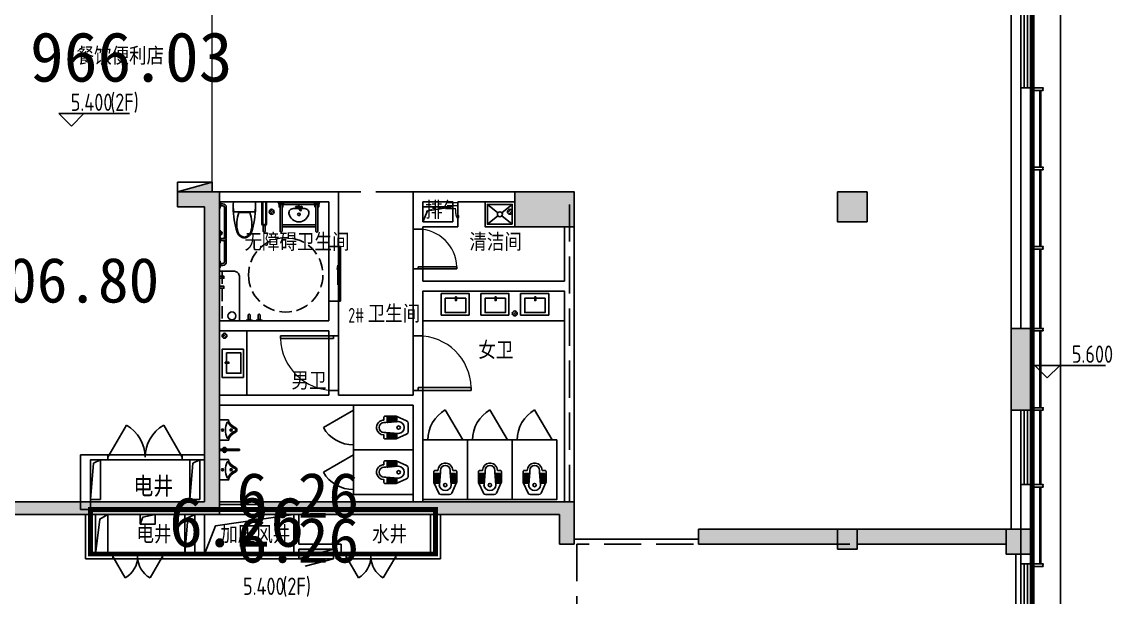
# Model space of a CAD drawing. Extents: x 512858 to 514372, y -232486 to -231710.
# Drawn here: x 513802.54 to 513824.51, y -232332.62 to -232321.02 of the extents above; entities that cross this region are included whole.
import ezdxf

# ---------------------------------------------------------------- set-up
doc = ezdxf.new("R2010")
doc.units = 0
doc.header["$LTSCALE"] = 1000
doc.linetypes.add('DASH', pattern=[0.35, 0.25, -0.1])
doc.layers.get('0').update_dxf_attribs({"color": 252})
for name, color, linetype in [('$0$A-HOLE-E', 252, 'Continuous'), ('$面积结果', 7, 'Continuous'), ('0-灰色石材', 253, 'Continuous'), ('2#HXT-2F$0$A-ANNO-100-SYMB', 252, 'Continuous'), ('2#HXT-2F$0$A-FIRE-DOOR', 252, 'Continuous'), ('2#HXT-2F$0$A-HOLE-E', 253, 'Continuous'), ('2#HXT-2F$0$A-PATT-COLU', 253, 'Continuous'), ('2#HXT-2F$0$A-STAIR', 253, 'Continuous'), ('2#HXT-2F$0$A-STR-CONC-B', 253, 'Continuous'), ('2#HXT-2F$0$A-STR-CONC-C', 253, 'Continuous'), ('2#HXT-2F$0$A-WALL-S', 253, 'Continuous'), ('2#HXT-2F$0$AA-DOOR_FIRE_TEXT', 253, 'Continuous'), ('6#-造型-1F（实施版）金属型材-METAL-S', 253, 'Continuous'), ('6#-造型-银白色铝板', 252, 'Continuous'), ('A-ANNO-100-DIM-E', 253, 'Continuous'), ('A-ANNO-100-TXT', 252, 'Continuous'), ('A-ANNO-20-TXT', 252, 'Continuous'), ('A-DOOR', 252, 'Continuous'), ('A-FIRE-DOOR', 252, 'Continuous'), ('A-HOLE-E', 253, 'Continuous'), ('A-METAL-E', 253, 'Continuous'), ('A-PATT-COLU', 253, 'Continuous'), ('A-STR-CONC-B', 252, 'Continuous'), ('A-STR-CONC-C', 253, 'Continuous'), ('A-STR-CONC-E', 253, 'Continuous'), ('A-STR-CONC-H', 253, 'Continuous'), ('A-TECH-SANT', 253, 'Continuous'), ('A-WALL-S', 252, 'Continuous'), ('A-WINDOW', 253, 'Continuous'), ('HOLE-FLOOR', 252, 'Continuous'), ('LVTRY', 253, 'Continuous'), ('PUB_HATCH', 252, 'Continuous'), ('PUB_TEXT', 252, 'Continuous'), ('Y-阳台地漏(不提资)', 253, 'Continuous'), ('洁具', 253, 'Continuous'), ('面积', 6, 'Continuous'), ('面积-计容-商业-1', 3, 'Continuous')]:
    doc.layers.add(name, color=color, linetype=linetype)
for name, color, linetype, lineweight in [('P-FIRE-FH', 252, 'Continuous', 25), ('面积-计容-住宅-1', 1, 'Continuous', 0), ('面积-计容-餐饮便利店--1', 3, 'Continuous', 0), ('面积-计容-餐饮便利店-1', 3, 'Continuous', 0)]:
    doc.layers.add(name, color=color, linetype=linetype, lineweight=lineweight)
doc.styles.add('2#HXT-2F$0$STANDARD', font='GBENOR', dxfattribs={"bigfont": 'GBCBIG'})
doc.styles.add('_TCH_SPACE', font='TSSDENG.shx', dxfattribs={"width": 0.8, "height": 5, "bigfont": 'hztxt.shx'})
doc.styles.add('dw', font='simhei.ttf')
doc.styles.add('TYDG_02', font='TSSDENG.shx', dxfattribs={"width": 0.8, "bigfont": 'hztxt.shx'})

# ---------------------------------------------------------------- blocks, each defined once
blk = doc.blocks.new('2新332#HXT-2F$0$$TWTSYS$00000508')
for p, q in [((-0.5, 0.5), (0.324, 1.224)), ((-0.5, 0.5), (-0.5, -0.5)), ((-0.5, -0.5), (0.5, 0.5)), ((0.5, 0.5), (-0.5, 0.5)), ((0.5, -0.5), (0.5, 0.5)), ((-0.5, -0.5), (0.5, -0.5))]:
    blk.add_line(p, q)
blk.add_solid([(0.5, -0.5), (0.5, 0.5), (-0.5, -0.5)])
blk = doc.blocks.new('2新154_FZH')
blk.add_lwpolyline([(-0.5, -0.5), (0.5, -0.5), (0.5, 0.5), (-0.5, 0.5)], close=True)
at = {"layer": 'PUB_HATCH'}
blk.add_solid([(-0.5, -0.5), (0.5, -0.5), (-0.5, 0.5), (0.5, 0.5)], dxfattribs=at)
blk = doc.blocks.new('2新322#HXT-2F$0$$DorLib2D$00000231')
at = {"color": 0}
for p, q in [((-0.5, 0), (-0.25, 0.433)), ((0.5, 0), (0.25, 0.433))]:
    blk.add_line(p, q, dxfattribs=at)
for centre, start, end in [((-0.5, 0), 0, 60), ((0.5, 0), 120, 180)]:
    blk.add_arc(centre, 0.5, start, end, dxfattribs=at)
blk = doc.blocks.new('2新312#HXT-2F')
at = {"layer": '2#HXT-2F$0$A-PATT-COLU'}
for points in [[(-59162, -20898), (-58262, -20898), (-58112, -20814), (-58112, -20648), (-59162, -20648)], [(-58112, -20814), (-57962, -20898), (-54612, -20898), (-54612, -20648), (-58112, -20648)], [(-54612, -20648), (-54612, -20898), (-52412, -20898), (-52412, -20648)], [(-52412, -20648), (-52412, -20898), (-52012, -20898), (-52312, -20648)], [(-52312, -20648), (-52012, -20898), (-52012, -20498), (-52312, -20498)], [(-51162, -20898), (-50412, -20898), (-50412, -20648), (-51162, -20648)], [(-50412, -20648), (-50412, -20898), (-47662, -20898), (-47662, -20648)], [(-47662, -20648), (-47662, -20898), (-45162, -20898), (-44862, -20648)], [(-44862, -21498), (-44862, -20648), (-45162, -20898), (-45162, -21498)], [(-57962, -21398), (-57962, -20898), (-58112, -20814), (-58262, -20898), (-58262, -21398)], [(-58262, -23198), (-57962, -23198), (-57962, -23098), (-58262, -23098)], [(-58262, -25498), (-57962, -25498), (-57962, -23198), (-58262, -23198)], [(-55862, -23098), (-55662, -23298), (-55562, -23298), (-55562, -23098)], [(-55795, -25598), (-55662, -25598), (-55662, -23298), (-55862, -23098), (-55862, -25498)], [(-54462, -23298), (-49562, -23298), (-49562, -23098), (-54462, -23098)], [(-48462, -23298), (-48362, -23298), (-48162, -23098), (-48462, -23098)], [(-48362, -23498), (-48162, -23498), (-48162, -23098), (-48362, -23298)], [(-45062, -23498), (-44812, -23498), (-44812, -23098), (-45062, -23098)], [(-48362, -25998), (-48162, -25798), (-48162, -23498), (-48362, -23498)], [(-45062, -25798), (-44812, -25998), (-44812, -23498), (-45062, -23498)], [(-57762, -25498), (-57762, -25698), (-55862, -25698), (-55795, -25598), (-55862, -25498)], [(-55862, -25898), (-55662, -25898), (-55662, -25598), (-55795, -25598), (-55862, -25698)], [(-55662, -25998), (-55662, -25898), (-55862, -25898), (-55862, -25998)], [(-54462, -25998), (-49562, -25998), (-49562, -25798), (-54462, -25798)], [(-48162, -25798), (-48362, -25998), (-47362, -25998), (-47362, -25798)], [(-47362, -25798), (-47362, -25998), (-44812, -25998), (-45062, -25798)]]:
    blk.add_hatch(color=256, dxfattribs=at).paths.add_polyline_path(points)
at = {"layer": '2#HXT-2F$0$A-ANNO-100-SYMB'}
for points in [[(-54262, -23898, 0, 0, 0), (-52052, -23898, 0, 80, 0), (-52352, -23898, 0, 0, 0)], [(-49906, -23898, 0, 0, 0), (-51792, -23898, 0, 80, 0), (-51492, -23898, 0, 0, 0)], [(-54262, -25198, 0, 0, 0), (-52052, -25198, 0, 80, 0), (-52352, -25198, 0, 0, 0)], [(-49582, -25198, 0, 0, 0), (-51792, -25198, 0, 80, 0), (-51492, -25198, 0, 0, 0)]]:
    blk.add_lwpolyline(points, format="xyseb", dxfattribs=at)
at = {"layer": '2#HXT-2F$0$A-FIRE-DOOR'}
for p, q in [((-54162, -21698), (-53162, -21698)), ((-49462, -21698), (-48462, -21698)), ((-54162, -21798), (-53162, -21798)), ((-49462, -21798), (-48462, -21798))]:
    blk.add_line(p, q, dxfattribs=at)
at = {"layer": '2#HXT-2F$0$A-HOLE-E'}
for points in [[(-54512, -21698), (-54262, -21698), (-54262, -20898), (-54512, -20898)], [(-53612, -21098), (-53312, -21098), (-53312, -20898), (-53612, -20898)], [(-52712, -21698), (-52512, -21698), (-52512, -20898), (-52712, -20898)], [(-50512, -20898), (-52312, -20898), (-52312, -21698), (-50512, -21698)], [(-47462, -23598), (-48162, -23598), (-48162, -24598), (-47462, -24598)], [(-47462, -24798), (-48162, -24798), (-48162, -25798), (-47462, -25798)]]:
    blk.add_lwpolyline(points, close=True, dxfattribs=at)
for points in [[(-54262, -20898), (-54427, -20995), (-54512, -21698)], [(-53312, -20898), (-53556, -20953), (-53612, -21098)], [(-52512, -20898), (-52651, -20968), (-52712, -21698)], [(-50512, -20898), (-52092, -21127), (-52312, -21698)], [(-47462, -23598), (-47984, -23789), (-48162, -24598)], [(-47462, -24798), (-47984, -24989), (-48162, -25798)]]:
    blk.add_lwpolyline(points, dxfattribs=at)
at = {"layer": '2#HXT-2F$0$A-STAIR'}
for p, q in [((-57712, -24973), (-57712, -23473)), ((-57712, -23473), (-56112, -23473)), ((-57712, -24973), (-56112, -23473)), ((-57712, -23473), (-56112, -24973)), ((-56112, -23473), (-56112, -24973)), ((-54132, -23298), (-52326, -23298)), ((-54132, -23298), (-54132, -24438)), ((-53872, -23298), (-53872, -24438)), ((-53612, -23298), (-53612, -24438)), ((-53352, -23298), (-53352, -24438)), ((-53092, -23298), (-53092, -24438)), ((-52832, -23298), (-52832, -24438)), ((-52572, -23298), (-52572, -24438)), ((-52326, -23298), (-52017, -23833)), ((-52312, -23322), (-52312, -24438)), ((-52211, -23298), (-49712, -23298)), ((-52211, -23298), (-51917, -23807)), ((-52142, -23298), (-52142, -23417)), ((-51882, -23298), (-51882, -23797)), ((-51622, -23298), (-51622, -24317)), ((-51362, -23298), (-51362, -24438)), ((-51102, -23298), (-51102, -24438)), ((-50842, -23298), (-50842, -24438)), ((-50582, -23298), (-50582, -24438)), ((-50322, -23298), (-50322, -24438)), ((-50062, -23298), (-50062, -24438)), ((-52052, -23773), (-52052, -24438)), ((-52017, -23833), (-51845, -23787)), ((-51845, -23787), (-52017, -23993)), ((-52017, -23993), (-51837, -23945)), ((-51837, -23945), (-51518, -24498)), ((-46962, -25273), (-46962, -23773)), ((-46962, -23773), (-45362, -23773)), ((-46962, -25273), (-45362, -23773)), ((-46962, -23773), (-45362, -25273)), ((-45362, -23773), (-45362, -25273)), ((-51937, -23972), (-51633, -24498)), ((-51792, -24223), (-51792, -24438)), ((-54132, -24438), (-54132, -24498)), ((-54132, -24438), (-49972, -24438)), ((-54132, -24438), (-54132, -24498)), ((-54132, -24498), (-51633, -24498)), ((-54132, -24498), (-49972, -24498)), ((-49712, -24598), (-54132, -24598)), ((-54132, -24658), (-54132, -24598)), ((-52156, -24598), (-53962, -24598)), ((-53962, -24658), (-53962, -24598)), ((-52007, -25151), (-52326, -24598)), ((-49712, -24598), (-52211, -24598)), ((-51907, -25124), (-52211, -24598)), ((-51608, -24498), (-49802, -24498)), ((-49972, -24438), (-49972, -24498)), ((-49712, -24658), (-49712, -24598)), ((-49712, -24658), (-49712, -24598)), ((-49712, -24658), (-54132, -24658)), ((-53962, -25798), (-53962, -24658)), ((-53702, -25798), (-53702, -24658)), ((-53442, -25798), (-53442, -24658)), ((-53182, -25798), (-53182, -24658)), ((-52922, -25798), (-52922, -24658)), ((-52662, -25798), (-52662, -24658)), ((-52402, -25798), (-52402, -24658)), ((-52052, -24873), (-52052, -24658)), ((-51792, -25323), (-51792, -24658)), ((-51532, -25773), (-51532, -24658)), ((-51272, -25798), (-51272, -24658)), ((-51012, -25798), (-51012, -24658)), ((-50752, -25798), (-50752, -24658)), ((-50492, -25798), (-50492, -24658)), ((-50232, -25798), (-50232, -24658)), ((-49972, -25798), (-49972, -24658)), ((-49712, -25798), (-49712, -24658)), ((-56112, -24973), (-57712, -24973)), ((-52142, -25798), (-52142, -24917)), ((-57437, -25323), (-57437, -25148)), ((-57437, -25148), (-56387, -25148)), ((-56387, -25148), (-56387, -25323)), ((-52052, -25798), (-52052, -25073)), ((-51827, -25102), (-52007, -25151)), ((-51999, -25308), (-51827, -25102)), ((-51827, -25262), (-51999, -25308)), ((-51518, -25798), (-51827, -25262)), ((-56387, -25323), (-57437, -25323)), ((-51633, -25798), (-51927, -25289)), ((-45362, -25273), (-46962, -25273)), ((-46712, -25623), (-46712, -25448)), ((-46712, -25448), (-45612, -25448)), ((-45612, -25448), (-45612, -25623)), ((-51792, -25798), (-51792, -25523)), ((-45612, -25623), (-46712, -25623)), ((-51633, -25798), (-54132, -25798)), ((-49712, -25798), (-51518, -25798))]:
    blk.add_line(p, q, dxfattribs=at)
at = {"layer": '2#HXT-2F$0$A-STR-CONC-B'}
for p, q in [((-59162, -20648), (-58112, -20648)), ((-59162, -20648), (-59162, -20898)), ((-58112, -20648), (-54612, -20648)), ((-54612, -20648), (-52412, -20648)), ((-52412, -20648), (-52312, -20648)), ((-52312, -20648), (-52312, -20498)), ((-52012, -20898), (-52012, -20498)), ((-51162, -20648), (-50412, -20648)), ((-51162, -20648), (-51162, -20898)), ((-50412, -20648), (-47662, -20648)), ((-47662, -20648), (-44862, -20648)), ((-44862, -21498), (-44862, -20648)), ((-59162, -20898), (-58262, -20898)), ((-58262, -21398), (-58262, -20898)), ((-57962, -21398), (-57962, -20898)), ((-57962, -20898), (-54612, -20898)), ((-54612, -20898), (-52412, -20898)), ((-52412, -20898), (-52012, -20898)), ((-51162, -20898), (-50412, -20898)), ((-50412, -20898), (-47662, -20898)), ((-47662, -20898), (-45162, -20898)), ((-45162, -21498), (-45162, -20898)), ((-58262, -21398), (-57962, -21398)), ((-45162, -21498), (-44862, -21498)), ((-58262, -23198), (-58262, -23098)), ((-58262, -23098), (-57962, -23098)), ((-58262, -25498), (-58262, -23198)), ((-57962, -23198), (-57962, -23098)), ((-57962, -25498), (-57962, -23198)), ((-55862, -23098), (-55562, -23098)), ((-55862, -25498), (-55862, -23098)), ((-55562, -23098), (-55562, -23298)), ((-54462, -23098), (-49562, -23098)), ((-54462, -23098), (-54462, -23298)), ((-49562, -23098), (-49562, -23298)), ((-48462, -23098), (-48162, -23098)), ((-48462, -23098), (-48462, -23298)), ((-48162, -23498), (-48162, -23098)), ((-45062, -23498), (-45062, -23098)), ((-45062, -23098), (-44812, -23098)), ((-44812, -23498), (-44812, -23098)), ((-55662, -23298), (-55562, -23298)), ((-55662, -25598), (-55662, -23298)), ((-54462, -23298), (-49562, -23298)), ((-48462, -23298), (-48362, -23298)), ((-48362, -23498), (-48362, -23298)), ((-48362, -25998), (-48362, -23498)), ((-48162, -25798), (-48162, -23498)), ((-45062, -25798), (-45062, -23498)), ((-44812, -25998), (-44812, -23498)), ((-57762, -25498), (-55862, -25498)), ((-57762, -25698), (-55862, -25698)), ((-55862, -25898), (-55862, -25698)), ((-55662, -25898), (-55662, -25598)), ((-55862, -25998), (-55862, -25898)), ((-55662, -25998), (-55662, -25898)), ((-54462, -25798), (-49562, -25798)), ((-54462, -25798), (-54462, -25998)), ((-49562, -25798), (-49562, -25998)), ((-48162, -25798), (-47362, -25798)), ((-47362, -25798), (-45062, -25798)), ((-55862, -25998), (-55662, -25998)), ((-54462, -25998), (-49562, -25998)), ((-48362, -25998), (-47362, -25998)), ((-47362, -25998), (-44812, -25998))]:
    blk.add_line(p, q, dxfattribs=at)
at = {"layer": '2#HXT-2F$0$A-WALL-S'}
for p, q in [((-52012, -20698), (-51162, -20698)), ((-54712, -21798), (-54712, -20898)), ((-54512, -21698), (-54512, -20898)), ((-52512, -21698), (-52512, -20898)), ((-52312, -21698), (-52312, -20898)), ((-52012, -20898), (-51162, -20898)), ((-50512, -21498), (-50512, -20898)), ((-50412, -21498), (-50412, -20898)), ((-47762, -21698), (-47762, -20898)), ((-47562, -21798), (-47562, -20898)), ((-50512, -21698), (-50512, -21498)), ((-50412, -21498), (-49562, -21498)), ((-49562, -21698), (-49562, -21498)), ((-54162, -21698), (-54512, -21698)), ((-54162, -21798), (-54162, -21698)), ((-52512, -21698), (-53162, -21698)), ((-53162, -21698), (-53162, -21798)), ((-52312, -21698), (-50512, -21698)), ((-50412, -21798), (-50412, -21598)), ((-50412, -21598), (-49662, -21598)), ((-49662, -21798), (-49662, -21598)), ((-49462, -21698), (-49562, -21698)), ((-49462, -21798), (-49462, -21698)), ((-47762, -21698), (-48462, -21698)), ((-48462, -21698), (-48462, -21798)), ((-54712, -21798), (-54162, -21798)), ((-53162, -21798), (-52412, -21798)), ((-52412, -21798), (-50412, -21798)), ((-49662, -21798), (-49462, -21798)), ((-48462, -21798), (-47562, -21798)), ((-55862, -23098), (-57962, -23098)), ((-55562, -23098), (-54462, -23098)), ((-49562, -23098), (-48462, -23098)), ((-55862, -23298), (-57962, -23298)), ((-55562, -23298), (-54462, -23298)), ((-49562, -23298), (-48462, -23298)), ((-48162, -23398), (-47362, -23398)), ((-47362, -23398), (-45062, -23398)), ((-48162, -23598), (-47462, -23598)), ((-47462, -25798), (-47462, -23598)), ((-47262, -25798), (-47262, -23598)), ((-47262, -23598), (-45062, -23598)), ((-54132, -24498), (-49712, -24498)), ((-54132, -24498), (-54132, -24598)), ((-54132, -24598), (-49712, -24598)), ((-49712, -24498), (-49712, -24598)), ((-57762, -25798), (-55862, -25798)), ((-54462, -25798), (-55662, -25798)), ((-49562, -25798), (-48362, -25798)), ((-48362, -25798), (-48362, -25998)), ((-57762, -25998), (-55862, -25998)), ((-54462, -25998), (-55662, -25998)), ((-49562, -25998), (-48362, -25998))]:
    blk.add_line(p, q, dxfattribs=at)
at = {"layer": '2#HXT-2F$0$AA-DOOR_FIRE_TEXT'}
for points in [[(-55462, -25398), (-55662, -25398), (-55662, -25598), (-55462, -25598)], [(-55462, -25598), (-55662, -25598), (-55662, -25798), (-55462, -25798)]]:
    blk.add_lwpolyline(points, close=True, dxfattribs=at)
for centre in [(-55562, -25498), (-55562, -25698)]:
    blk.add_circle(centre, 50, dxfattribs=at)
at = {"layer": '2#HXT-2F$0$A-FIRE-DOOR', "xscale": 1000, "yscale": -1000, "zscale": 100}
for p in [(-53662, -21748), (-48962, -21748)]:
    blk.add_blockref('2新322#HXT-2F$0$$DorLib2D$00000231', p, dxfattribs=at)
at = {"layer": '2#HXT-2F$0$A-STR-CONC-C', "xscale": 499.9999999996726, "yscale": 499.9999999996726, "zscale": 499.9999999996726, "rotation": 1.66753e-11}
blk.add_blockref('2新154_FZH', (-58012, -25748), dxfattribs=at)
at = {"layer": '2#HXT-2F$0$AA-DOOR_FIRE_TEXT', "xscale": 700.0000000000001, "yscale": 200.0000000000001, "zscale": 700.0000000000001}
for p, rotation in [((-50062, -21698), 180), ((-55562, -25048), 270)]:
    blk.add_blockref('2新332#HXT-2F$0$$TWTSYS$00000508', p, dxfattribs=dict(at, rotation=rotation))
at = {"layer": 'PUB_TEXT', "color": 7, "style": '2#HXT-2F$0$STANDARD'}
for s, p in [('上', (-54541, -24073)), ('下', (-49836, -24073)), ('下', (-54522, -25373)), ('上', (-49512, -25373))]:
    blk.add_text(s, height=338, dxfattribs=at).set_placement(p)
blk = doc.blocks.new('2新12$TwtSys$00000434')
for p, q in [((-0.5, 0.5), (-0.5, -0.5)), ((-0.5, -0.5), (0.5, 0.5)), ((0.5, 0.5), (-0.5, 0.5)), ((0.5, -0.5), (0.5, 0.5)), ((-0.5, -0.5), (0.5, -0.5))]:
    blk.add_line(p, q)
blk.add_solid([(0.5, -0.5), (0.5, 0.5), (-0.5, -0.5)])
blk = doc.blocks.new('2新73A$C24E84E36')
at = {"layer": 'P-FIRE-FH', "xscale": 700, "yscale": 200, "zscale": 700}
blk.add_blockref('2新12$TwtSys$00000434', (16750, 17600), dxfattribs=at)
blk = doc.blocks.new('2新15$lvtry$00000224')
at = {"color": 0}
blk.add_lwpolyline([(-205, -181), (-205, 0), (205, 0), (205, -181, 0.268068), (51, -313, -0.317765), (0, -350, -0.317765), (-51, -313, 0.268068)], format="xyb", close=True, dxfattribs=at)
for centre in [(0, -60), (0, -232)]:
    blk.add_circle(centre, 20, dxfattribs=at)
for centre, radius, start, end in [((-152, -165), 10, 114.1084, 248.1394), ((5, -516), 395, 66.6675, 114.1084), ((-243, -391), 233, 19.2639, 68.1394), ((243, -391), 233, 110.4941, 160.7361), ((158, -163), 10, 290.4941, 66.6675), ((0, -306), 24, 199.2639, 269.4998), ((0, -306), 24, 270.5002, 340.7361)]:
    blk.add_arc(centre, radius, start, end, dxfattribs=at)
for p in [(0, -60), (0, -232)]:
    blk.add_point(p, dxfattribs=at)
blk = doc.blocks.new('2新19001$plan$00000404')
for p, q in [((-28, 17), (-13, 32)), ((-13, -38), (-28, -23))]:
    blk.add_line(p, q)
blk.add_lwpolyline([(-137, -3), (-137, -3, 0.414214), (-117, -23), (-28, -23), (-28, 17), (-117, 17, 0.414214)], format="xyb", close=True)
blk.add_lwpolyline([(0, 60), (-13, 60), (-13, -60), (0, -60)], close=True)
blk = doc.blocks.new('2新20001A$C6B277EC2')
at = {"layer": 'LVTRY', "extrusion": (0, 0, -1), "zscale": -1, "rotation": 270}
for p in [(0, 0), (-200, 0)]:
    blk.add_blockref('2新19001$plan$00000404', p, dxfattribs=at)
blk = doc.blocks.new('2新16$plan$00000388')
for p, q in [((0, -221), (0, 221)), ((-212, 108), (-212, -108)), ((-202, -210), (-202, 210))]:
    blk.add_line(p, q)
blk.add_lwpolyline([(-202, -210), (-152, -221), (-102, -226), (-50, -226), (0, -221)])
for centre, radius, start, end in [((-71, -1597), 1823, 91.2224, 107.2477), ((-76, -236), 463, 97.7399, 105.822), ((-76, -236), 463, 80.5377, 97.7399), ((-595, 0), 129, 159.5476, 200.4524), ((-562, -12), 164, 107.2477, 159.5476), ((-580, 0), 129, 136.8543, 223.1457), ((-556, -23), 163, 104.7786, 136.8543), ((-443, -448), 602, 67.3737, 104.7786), ((-562, 12), 164, 200.4524, 252.7523), ((-556, 23), 163, 223.1457, 255.2214), ((-71, 1597), 1823, 252.7523, 268.7776), ((-443, 448), 602, 255.2214, 292.6263)]:
    blk.add_arc(centre, radius, start, end)
blk = doc.blocks.new('2新173无障碍卫生间')
at = {"layer": 'LVTRY'}
h = blk.add_hatch(color=256, dxfattribs=at)
h.dxf.hatch_style = 1
edge = h.paths.add_edge_path()
edge.add_line((1720, 0), (1820, 0))
edge.add_arc((1770, 0), 50, 0, 180)
for p, q in [((2381, 1980), (1810, 1980)), ((2381, 1940), (2381, 1980)), ((2381, 1940), (2381, 1980)), ((1810, 1940), (2381, 1940)), ((1900, 1260), (1900, 1940)), ((1940, 1260), (1940, 1940)), ((2381, 1260), (1810, 1260)), ((1810, 1220), (2381, 1220)), ((2381, 1220), (2381, 1260)), ((1924, 920), (1810, 920)), ((1810, 880), (1924, 880)), ((1623, 28), (1607, 13)), ((1678, 13), (1663, 28))]:
    blk.add_line(p, q, dxfattribs=at)
at = {"layer": 'LVTRY', "linetype": 'DASH'}
blk.add_line((1000, 50), (0, 50), dxfattribs=at)
at = {"layer": 'LVTRY'}
for points in [[(2297, 1985), (2387, 1985), (2387, 1999), (2297, 1999)], [(2387, 1215), (2387, 1985), (2347, 1985), (2347, 1215)], [(2357, 1999), (2370, 1999), (2370, 2006), (2357, 2006)], [(2400, 2020), (2387, 2020), (2387, 1900), (2400, 1900)], [(2297, 1936), (2387, 1936), (2387, 1922), (2297, 1922)], [(2357, 1922), (2370, 1922), (2370, 1914), (2357, 1914)], [(2297, 1264), (2387, 1264), (2387, 1278), (2297, 1278)], [(2297, 1215), (2387, 1215), (2387, 1201), (2297, 1201)], [(2357, 1278), (2370, 1278), (2370, 1286), (2357, 1286)], [(2357, 1201), (2370, 1201), (2370, 1194), (2357, 1194)], [(2400, 1300), (2387, 1300), (2387, 1180), (2400, 1180)], [(1200, 0), (1200, 13), (1080, 13), (1080, 0)], [(1580, 0), (1580, 13), (1700, 13), (1700, 0)], [(2280, 0), (2280, 13), (2400, 13), (2400, 0)]]:
    blk.add_lwpolyline(points, close=True, dxfattribs=at)
for points in [[(2264, 1632), (2264, 1718, 0.469287), (2164, 1801, 0.830802), (2164, 1399, 0.469287), (2264, 1482), (2264, 1594)], [(1117, 28), (1117, 66, -0.414213), (1189, 137), (1594, 137, -0.119966), (1627, 129)], [(1157, 28), (1157, 66, -0.414211), (1189, 97), (1594, 97, -0.298815), (1623, 78)], [(2363, 28), (2363, 66, 0.414213), (2291, 137), (1691, 137, 0.119966), (1659, 129)], [(2323, 28), (2323, 66, 0.414211), (2291, 97), (1691, 97, 0.298815), (1663, 78)]]:
    blk.add_lwpolyline(points, format="xyb", dxfattribs=at)
for points in [[(2308, 1615), (2225, 1646), (2217, 1632), (2285, 1576)], [(2316, 1592), (2310, 1580)], [(800, 0), (700, 0), (700, 90), (660, 90), (660, 0)], [(800, 0), (900, 0), (900, 90), (860, 90), (860, 0)], [(1102, 13), (1117, 28), (1157, 28), (1172, 13)], [(2378, 13), (2363, 28), (2323, 28), (2307, 13)]]:
    blk.add_lwpolyline(points, dxfattribs=at)
for points in [[(1969, 950), (2400, 950), (2400, 850), (1969, 850, -0.414214), (1919, 900), (1919, 900, -0.414214)], [(1969, 930), (2400, 930), (2400, 870), (1969, 870, -0.414214), (1939, 900, -0.414214)], [(0, 0), (1000, 0), (1000, 0), (1000, 300, 0.414214), (900, 400), (0, 400), (0, 0)], [(1643, 137), (1643, 137, -0.414214), (1663, 117), (1663, 28), (1623, 28), (1623, 117, -0.414214)], [(1720, 0), (1820, 0, 1)]]:
    blk.add_lwpolyline(points, format="xyb", close=True, dxfattribs=at)
at = {"layer": 'LVTRY', "linetype": 'DASH'}
blk.add_circle((928, 1334), 750, dxfattribs=at)
at = {"layer": 'LVTRY'}
for centre, radius in [((2148, 1600), 26), ((2292, 1648), 18), ((2292, 1552), 18)]:
    blk.add_circle(centre, radius, dxfattribs=at)
at = {"layer": 'LVTRY', "linetype": 'Continuous'}
blk.add_circle((100, 250), 80, dxfattribs=at)
at = {"layer": 'LVTRY'}
for centre, radius, start, end in [((1810, 1960), 20, 90.0005, 180.0006), ((1810, 1960), 20, 179.9999, 270), ((2296, 1589), 16.4, 230.5377, 330), ((2302, 1600), 16.4, 330, 69.4623), ((1810, 1240), 20, 90.0005, 180.0006), ((1810, 1240), 20, 179.9999, 270), ((1810, 900), 20, 90.0005, 180.0006), ((1810, 900), 20, 179.9999, 270)]:
    blk.add_arc(centre, radius, start, end, dxfattribs=at)
at = {"layer": 'LVTRY', "extrusion": (0, 0, -1), "xscale": -1, "zscale": -1, "rotation": 90.0000414692384}
blk.add_blockref('2新20001A$C6B277EC2', (0, 800), dxfattribs=at)
at = {"layer": 'LVTRY'}
blk.add_blockref('2新16$plan$00000388', (2400, 500), dxfattribs=at)
blk = doc.blocks.new('2新76A$C45EE6AFE')
at = {"layer": 'HOLE-FLOOR'}
blk.add_blockref('2新173无障碍卫生间', (-2400, -2200), dxfattribs=at)
blk = doc.blocks.new('2新77A$C4A0C0E4D')
h = blk.add_hatch()
h.set_pattern_fill('ANSI31', color=13, scale=20, style=0)
h.set_pattern_definition([(45, (0, 0), (-22.45, 22.45), [])])
edge = h.paths.add_edge_path()
edge.add_arc((0, 0), 50, 180, 0)
edge.add_arc((0, 0), 50, 0, 180)
blk.add_circle((0, 0), 50)
blk = doc.blocks.new('2新18$plan$00003701')
for points in [[(-283, -433), (-283, 0), (283, 0), (283, -433), (-283, -433)], [(-212, -93), (-212, -382), (200, -382), (200, -93), (-4, -93)], [(-23, -93), (-212, -93)], [(-23, -66), (-23, -139), (-4, -139), (-4, -66), (-23, -66)]]:
    blk.add_lwpolyline(points)
blk = doc.blocks.new('2新17$plan$00002878')
at = {"layer": '洁具', "color": 0}
for p, q in [((-120, -192), (-100, -450)), ((120, -192), (100, -450)), ((-198, -230), (-127, -230)), ((-198, -250), (-127, -250)), ((-198, -255), (-125, -255)), ((-198, -275), (-125, -275)), ((-198, -280), (-123, -280)), ((-198, -300), (-123, -300)), ((-198, -305), (-121, -305)), ((-198, -325), (-121, -325)), ((-198, -330), (-119, -330)), ((-198, -350), (-119, -350)), ((-198, -355), (-117, -355)), ((-198, -375), (-117, -375)), ((-198, -380), (-115, -380)), ((-198, -400), (-115, -400)), ((-198, -405), (-113, -405)), ((-198, -425), (-113, -425)), ((198, -405), (113, -405)), ((198, -425), (113, -425)), ((198, -380), (115, -380)), ((198, -400), (115, -400)), ((198, -355), (117, -355)), ((198, -375), (117, -375)), ((198, -330), (119, -330)), ((198, -350), (119, -350)), ((198, -305), (121, -305)), ((198, -325), (121, -325)), ((198, -280), (123, -280)), ((198, -300), (123, -300)), ((198, -255), (125, -255)), ((198, -275), (125, -275)), ((198, -230), (127, -230)), ((198, -250), (127, -250)), ((-100, -450), (-100, -486)), ((100, -450), (100, -486))]:
    blk.add_line(p, q, dxfattribs=at)
at = {"layer": '洁具'}
blk.add_lwpolyline([(-150, -486), (-210, -486, -0.414214), (-230, -466), (-230, -247, -0.108031), (-228, -239), (-132, -29, -0.293069), (-87, 0), (87, 0, -0.293069), (132, -29), (228, -239, -0.108031), (230, -247), (230, -466, -0.414214), (210, -486), (150, -486, -0.370477), (18, -634, -0.440428)], format="xyb", close=True, dxfattribs=at)
at = {"layer": '洁具', "color": 0}
blk.add_circle((1, -190), 33.9, dxfattribs=at)
for centre, radius, start, end in [((-1, -198), 120, 89.7121, 177.2241), ((1, -198), 120, 2.7759, 90.2879), ((-198, -240), 10, 90, 270), ((-198, -265), 10, 90, 270), ((-198, -290), 10, 90, 270), ((-198, -315), 10, 90, 270), ((-198, -340), 10, 90, 270), ((-198, -365), 10, 90, 270), ((-198, -390), 10, 90, 270), ((-198, -415), 10, 90, 270), ((-127, -240), 10, 270, 90), ((-125, -265), 10, 270, 90), ((-123, -290), 10, 270, 90), ((-121, -315), 10, 270, 90), ((-119, -340), 10, 270, 90), ((-117, -365), 10, 270, 90), ((-115, -390), 10, 270, 90), ((-113, -415), 10, 270, 90), ((113, -415), 10, 90, 270), ((115, -390), 10, 90, 270), ((117, -365), 10, 90, 270), ((119, -340), 10, 90, 270), ((121, -315), 10, 90, 270), ((123, -290), 10, 90, 270), ((125, -265), 10, 90, 270), ((127, -240), 10, 90, 270), ((198, -240), 10, 270, 90), ((198, -265), 10, 270, 90), ((198, -290), 10, 270, 90), ((198, -315), 10, 270, 90), ((198, -340), 10, 270, 90), ((198, -365), 10, 270, 90), ((198, -390), 10, 270, 90), ((198, -415), 10, 270, 90), ((0, -485), 100, 180.775, 359.225)]:
    blk.add_arc(centre, radius, start, end, dxfattribs=at)
blk = doc.blocks.new('2新08$DorLib2D$00000228')
at = {"color": 0}
blk.add_line((0.5, 0), (0, 0.866), dxfattribs=at)
blk.add_arc((0.5, 0), 1, 120, 180, dxfattribs=at)
blk = doc.blocks.new('2新82A$C61515887')
at = {"layer": 'A-TECH-SANT'}
blk.add_lwpolyline([(-1200, 450), (-1200, -450), (0, -450), (0, 450)], close=True, dxfattribs=at)
at = {"layer": 'A-TECH-SANT', "xscale": -700, "yscale": -700, "zscale": 100, "rotation": 270}
blk.add_blockref('2新08$DorLib2D$00000228', (-1200, 0), dxfattribs=at)
at = {"layer": 'A-TECH-SANT', "rotation": 270}
blk.add_blockref('2新17$plan$00002878', (-100, 0), dxfattribs=at)
blk = doc.blocks.new('2新174酒店一层$0$$lvtry$00000012')
for p, q in [((-250, -50), (-39, -219)), ((39, -219), (250, -50)), ((-250, -450), (-39, -281)), ((39, -281), (250, -450))]:
    blk.add_line(p, q)
for points in [[(300, -500), (300, 0), (-300, 0), (-300, -500)], [(250, -450), (250, -50), (-250, -50), (-250, -450)]]:
    blk.add_lwpolyline(points, close=True)
blk.add_circle((0, -250), 50)
blk = doc.blocks.new('2新692F柱')
at = {"layer": 'A-PATT-COLU'}
for points in [[(-52862, -14698), (-52312, -14698), (-52012, -14398), (-52862, -14398)], [(-52312, -20648), (-52012, -20898), (-52012, -14398), (-52312, -14698)], [(-58112, -20814), (-57962, -20898), (-52012, -20898), (-52312, -20648), (-58112, -20648)], [(-51162, -20898), (-45162, -20898), (-44862, -20648), (-51162, -20648)], [(-44862, -21498), (-44862, -20648), (-45162, -20898), (-45162, -21498)], [(-39562, -21498), (-39562, -21198), (-42362, -21198), (-42362, -21498)], [(-39162, -21198), (-39162, -21498), (-36162, -21498), (-36162, -21198)]]:
    blk.add_hatch(color=256, dxfattribs=at).paths.add_polyline_path(points)
at = {"layer": 'A-STR-CONC-B'}
for p, q in [((-52862, -14398), (-52012, -14398)), ((-52862, -14398), (-52862, -14698)), ((-52012, -20898), (-52012, -14398)), ((-52862, -14698), (-52312, -14698)), ((-52312, -20648), (-52312, -14698)), ((-58112, -20648), (-52312, -20648)), ((-51162, -20648), (-44862, -20648)), ((-51162, -20648), (-51162, -20898)), ((-44862, -21498), (-44862, -20648)), ((-57962, -20898), (-52012, -20898)), ((-51162, -20898), (-45162, -20898)), ((-45162, -21498), (-45162, -20898)), ((-42362, -21198), (-39562, -21198)), ((-42362, -21198), (-42362, -21498)), ((-39162, -21198), (-36162, -21198)), ((-45162, -21498), (-44862, -21498)), ((-42362, -21498), (-39562, -21498)), ((-39162, -21498), (-36162, -21498))]:
    blk.add_line(p, q, dxfattribs=at)
at = {"layer": 'A-STR-CONC-C'}
for p, xscale, yscale, zscale, rotation in [((-45462, -14748), 700.0000000001164, 1199.999999999942, 1199.999999999942, 269.9999999999875), ((-39262, -14698), 600.00000000008, 600.00000000008, 600.00000000008, 270), ((-35862, -17973), 1649.999999999302, 400.0011444842821, 400.0011444842821, 270.000000000004), ((-39362, -21398), 399.9999999994179, 399.9999999994179, 399.9999999994179, 4.5857e-11), ((-35912, -21448), 500.0000000000582, 500.0000000000582, 500.0000000000582, 269.9999999999966)]:
    blk.add_blockref('2新154_FZH', p, dxfattribs=dict(at, xscale=xscale, yscale=yscale, zscale=zscale, rotation=rotation))
blk = doc.blocks.new('2新164a-waraet5465478')
at = {"layer": '6#-造型-1F（实施版）金属型材-METAL-S'}
blk.add_lwpolyline([(2224547, 326871), (2224547, 327121), (2224597, 327121), (2224597, 326871), (2224587, 326871), (2224587, 326881), (2224557, 326881), (2224557, 326871)], close=True, dxfattribs=at)
blk = doc.blocks.new('2新160a-dsrtr678jfghj')
at = {"layer": '0-灰色石材'}
for p, q in [((2328556, 570828), (2328556, 572377)), ((2328576, 570828), (2328576, 572377)), ((2328556, 569227), (2328556, 570777)), ((2328576, 569227), (2328576, 570777)), ((2328556, 567577), (2328556, 569177)), ((2328576, 567577), (2328576, 569177)), ((2328556, 565978), (2328556, 567527)), ((2328576, 565978), (2328576, 567527)), ((2328556, 564427), (2328556, 565927)), ((2328576, 564427), (2328576, 565927)), ((2328556, 562828), (2328556, 564377)), ((2328576, 562828), (2328576, 564377))]:
    blk.add_line(p, q, dxfattribs=at)
at = {"layer": '6#-造型-1F（实施版）金属型材-METAL-S'}
for p, q in [((2328376, 570828), (2328576, 570828)), ((2328626, 570827), (2328376, 570828)), ((2328376, 570777), (2328626, 570777)), ((2328376, 562828), (2328576, 562828)), ((2328626, 562827), (2328376, 562828)), ((2328376, 562777), (2328626, 562777)), ((2328616, 562787), (2328616, 562817)), ((2328616, 562817), (2328626, 562817)), ((2328626, 562787), (2328616, 562787)), ((2328626, 562817), (2328626, 562827)), ((2328626, 562777), (2328626, 562787))]:
    blk.add_line(p, q, dxfattribs=at)
at = {"layer": '6#-造型-银白色铝板', "rotation": 90}
for p in [(2655497, -1652170), (2655497, -1653770), (2655497, -1655370), (2655497, -1655370), (2655497, -1657020), (2655497, -1658620), (2655497, -1660170), (2655497, -1661770)]:
    blk.add_blockref('2新164a-waraet5465478', p, dxfattribs=at)
blk = doc.blocks.new('2新09$DorLib2D$00000231')
at = {"color": 0}
for p, q in [((-0.5, 0), (-0.25, 0.433)), ((0.5, 0), (0.25, 0.433))]:
    blk.add_line(p, q, dxfattribs=at)
for centre, start, end in [((-0.5, 0), 0, 60), ((0.5, 0), 120, 180)]:
    blk.add_arc(centre, 0.5, start, end, dxfattribs=at)
blk = doc.blocks.new('2新03$DorLib2D$00000001')
for p, q in [((0.45, 0.975), (0.5, 0.975)), ((0.45, 0), (0.45, 0.975)), ((0.5, 0), (0.5, 0.975)), ((0.5, 0), (0.45, 0))]:
    blk.add_line(p, q)
at = {"lineweight": 13}
blk.add_arc((0.475, 0), 0.975, 91.4693, 180, dxfattribs=at)
blk = doc.blocks.new('2新06$DorLib2D$00000129')
at = {"color": 0, "linetype": 'Continuous'}
for p, q in [((-0.5, 0.545), (-0.5, 0.687)), ((-0.5, 0.687), (0.5, 0.687)), ((0.5, 0.687), (0.5, 0.545)), ((0.5, 0.545), (-0.5, 0.545)), ((-0.5, 0.5), (-0.5, 0.545)), ((-0.2, 0.437), (0.158, 0.437)), ((0.08, 0.341), (0.08, 0.437)), ((0.158, 0.437), (0.08, 0.341)), ((0.5, 0.5), (0.5, 0.545))]:
    blk.add_line(p, q, dxfattribs=at)

msp = doc.modelspace()

# ---------------------------------------------------------------- linework, layer by layer
at = {"layer": '$0$A-HOLE-E', "color": 252}
for points in [[(513803.92, -232330.65), (513804.12, -232330.65), (513804.12, -232329.85), (513803.92, -232329.85)], [(513805.92, -232330.65), (513806.12, -232330.65), (513806.12, -232329.85), (513805.92, -232329.85)]]:
    msp.add_lwpolyline(points, close=True, dxfattribs=at)
for points in [[(513804.12, -232329.85), (513803.981, -232329.92), (513803.92, -232330.65)], [(513806.12, -232329.85), (513805.981, -232329.92), (513805.92, -232330.65)]]:
    msp.add_lwpolyline(points, dxfattribs=at)
at = {"color": 252, "linetype": 'DASH', "ltscale": 0.003, "const_width": 0.03}
for points in [[(513806.37, -232315.55), (513806.37, -232324.45)], [(513816.17, -232331.45), (513813.67, -232331.45)]]:
    msp.add_lwpolyline(points, dxfattribs=at)
at = {"color": 252, "linetype": 'DASH', "ltscale": 0.003}
for points in [[(513806.52, -232330.7), (513813.57, -232330.7), (513813.57, -232324.45), (513806.52, -232324.45)], [(513800.27, -232334.65), (513797.72, -232334.65), (513797.72, -232337.05), (513797.82, -232337.05), (513797.82, -232340.45), (513811.47, -232340.45), (513811.47, -232341.85), (513816.47, -232341.85), (513816.47, -232338.35), (513820.87, -232338.35), (513820.87, -232334.15), (513822.57, -232334.15), (513822.57, -232331.75), (513822.37, -232331.75), (513822.37, -232331.55), (513813.72, -232331.55), (513813.72, -232336.05), (513800.27, -232336.05)]]:
    msp.add_lwpolyline(points, close=True, dxfattribs=at)
at = {"layer": 'A-ANNO-100-DIM-E', "color": 252}
for p, q in [((513803.535, -232323.121), (513803.285, -232322.871)), ((513803.285, -232322.871), (513804.708, -232322.871)), ((513803.535, -232323.121), (513803.785, -232322.871)), ((513823.201, -232328.2), (513822.951, -232327.95)), ((513822.951, -232327.95), (513824.374, -232327.95)), ((513823.201, -232328.2), (513823.451, -232327.95))]:
    msp.add_line(p, q, dxfattribs=at)
at = {"layer": 'A-DOOR', "color": 252}
for p, q in [((513810.42, -232326), (513810.42, -232325.2)), ((513810.62, -232326), (513810.62, -232325.2)), ((513808.72, -232326.65), (513808.72, -232325.55)), ((513808.92, -232326.65), (513808.92, -232325.55)), ((513808.72, -232328.45), (513808.72, -232327.35)), ((513808.92, -232328.45), (513808.92, -232327.35)), ((513810.42, -232328.45), (513810.42, -232327.35)), ((513810.62, -232328.45), (513810.62, -232327.35))]:
    msp.add_line(p, q, dxfattribs=at)
at = {"layer": 'A-FIRE-DOOR', "color": 252}
for p, q in [((513804.27, -232329.75), (513805.77, -232329.75)), ((513804.27, -232329.85), (513805.77, -232329.85))]:
    msp.add_line(p, q, dxfattribs=at)
at = {"layer": 'A-HOLE-E', "color": 252}
msp.add_lwpolyline([(513810.62, -232324.75), (513810.62, -232325.05), (513811.22, -232325.05), (513811.22, -232324.75)], close=True, dxfattribs=at)
msp.add_lwpolyline([(513811.22, -232324.75), (513810.713, -232324.833), (513810.62, -232325.05)], dxfattribs=at)
at = {"layer": 'A-METAL-E', "color": 252}
msp.add_lwpolyline([(513764.77, -232324.45), (513786.97, -232324.45), (513786.97, -232338.45), (513795.47, -232338.45), (513795.47, -232341.25), (513810.57, -232341.25), (513810.57, -232342.65), (513823.47, -232342.65), (513823.47, -232313.75), (513806.67, -232313.75)], dxfattribs=at)
at = {"layer": 'A-STR-CONC-E', "color": 252}
for points in [[(513822.47, -232315.55), (513822.47, -232331.25)], [(513822.57, -232331.75), (513822.57, -232341.55)]]:
    msp.add_lwpolyline(points, dxfattribs=at)
at = {"layer": 'A-STR-CONC-H', "color": 252}
msp.add_lwpolyline([(513805.17, -232314.95), (513805.47, -232314.95), (513805.47, -232315.25), (513806.07, -232315.25), (513806.07, -232314.95), (513806.47, -232314.95), (513806.47, -232314.35), (513822.87, -232314.35), (513822.87, -232342.05), (513811.17, -232342.05), (513811.17, -232340.65), (513796.07, -232340.65), (513796.07, -232337.85), (513789.17, -232337.85), (513789.17, -232322.25), (513765.17, -232322.25)], dxfattribs=at)
at = {"layer": 'A-TECH-SANT', "color": 252}
for points in [[(513813.47, -232327.05), (513810.62, -232327.05), (513810.62, -232326.45), (513813.47, -232326.45)], [(513807.07, -232327.25), (513807.07, -232328.55), (513806.52, -232328.55), (513806.52, -232327.25)]]:
    msp.add_lwpolyline(points, close=True, dxfattribs=at)
at = {"layer": 'A-WALL-S', "color": 252}
for p, q in [((513822.67, -232322.35), (513822.67, -232327.2)), ((513822.87, -232322.35), (513822.67, -232322.35)), ((513822.87, -232322.35), (513822.87, -232327.2)), ((513808.92, -232324.45), (513806.52, -232324.45)), ((513806.52, -232324.65), (513806.52, -232324.45)), ((513808.92, -232325.55), (513808.92, -232324.45)), ((513810.42, -232325.05), (513810.42, -232324.45)), ((513811.22, -232324.45), (513810.42, -232324.45)), ((513812.47, -232324.45), (513811.22, -232324.45)), ((513812.47, -232324.65), (513812.47, -232324.45)), ((513808.72, -232324.65), (513806.52, -232324.65)), ((513808.72, -232325.55), (513808.72, -232324.65)), ((513810.62, -232325.05), (513810.62, -232324.65)), ((513811.22, -232324.65), (513810.62, -232324.65)), ((513811.22, -232325.05), (513811.22, -232324.65)), ((513812.47, -232324.65), (513811.32, -232324.65)), ((513811.32, -232325.15), (513811.32, -232324.65)), ((513810.42, -232325.2), (513810.42, -232325.05)), ((513811.22, -232325.05), (513810.62, -232325.05)), ((513810.62, -232325.2), (513810.62, -232325.15)), ((513811.32, -232325.15), (513810.62, -232325.15)), ((513813.47, -232326.25), (513813.47, -232325.15)), ((513813.47, -232325.15), (513813.67, -232325.15)), ((513813.67, -232326.35), (513813.67, -232325.15)), ((513810.42, -232326.35), (513810.42, -232326)), ((513810.62, -232326.25), (513810.62, -232326)), ((513813.47, -232326.25), (513810.62, -232326.25)), ((513810.42, -232327.35), (513810.42, -232326.35)), ((513813.47, -232326.45), (513810.62, -232326.45)), ((513810.62, -232327.35), (513810.62, -232326.45)), ((513813.47, -232330.7), (513813.47, -232326.45)), ((513813.67, -232330.7), (513813.67, -232326.35)), ((513808.72, -232327.05), (513808.72, -232326.65)), ((513808.92, -232327.15), (513808.92, -232326.65)), ((513808.72, -232327.05), (513806.52, -232327.05)), ((513806.52, -232327.25), (513806.52, -232327.05)), ((513808.72, -232327.25), (513806.52, -232327.25)), ((513808.72, -232327.35), (513808.72, -232327.25)), ((513808.92, -232327.35), (513808.92, -232327.15)), ((513822.87, -232327.2), (513822.67, -232327.2)), ((513808.72, -232328.55), (513808.72, -232328.45)), ((513808.92, -232328.55), (513808.92, -232328.45)), ((513810.42, -232328.55), (513810.42, -232328.45)), ((513810.62, -232328.65), (513810.62, -232328.45)), ((513808.72, -232328.55), (513806.52, -232328.55)), ((513806.52, -232328.75), (513806.52, -232328.55)), ((513810.42, -232328.55), (513808.92, -232328.55)), ((513810.62, -232330.7), (513810.62, -232328.65)), ((513808.82, -232328.75), (513806.52, -232328.75)), ((513810.42, -232328.75), (513808.82, -232328.75)), ((513810.42, -232330.7), (513810.42, -232328.75)), ((513803.72, -232330.85), (513803.72, -232329.75)), ((513803.72, -232329.75), (513804.27, -232329.75)), ((513805.77, -232329.75), (513806.22, -232329.75)), ((513806.22, -232329.75), (513806.22, -232329.85)), ((513803.92, -232330.85), (513803.92, -232329.85)), ((513803.92, -232329.85), (513804.27, -232329.85)), ((513805.77, -232329.85), (513806.22, -232329.85)), ((513822.67, -232331.95), (513822.67, -232330.35)), ((513822.67, -232330.35), (513822.87, -232330.35)), ((513822.87, -232331.95), (513822.87, -232330.35)), ((513803.72, -232330.85), (513803.92, -232330.85)), ((513810.42, -232330.7), (513810.62, -232330.7)), ((513813.47, -232330.7), (513813.67, -232330.7)), ((513822.67, -232331.95), (513822.87, -232331.95))]:
    msp.add_line(p, q, dxfattribs=at)
for points in [[(513810.42, -232325.2), (513810.62, -232325.2)], [(513808.72, -232325.55), (513808.92, -232325.55)], [(513810.42, -232326), (513810.62, -232326)], [(513808.72, -232326.65), (513808.92, -232326.65)], [(513808.72, -232327.35), (513808.92, -232327.35)], [(513810.42, -232327.35), (513810.62, -232327.35)], [(513808.72, -232328.45), (513808.92, -232328.45)], [(513810.42, -232328.45), (513810.62, -232328.45)], [(513804.27, -232329.75), (513804.27, -232329.85)], [(513805.77, -232329.75), (513805.77, -232329.85)]]:
    msp.add_lwpolyline(points, dxfattribs=at)
at = {"layer": 'A-WINDOW', "color": 252}
for p, q in [((513822.67, -232316), (513822.67, -232322.35)), ((513822.737, -232316), (513822.737, -232322.35)), ((513822.804, -232316), (513822.804, -232322.35)), ((513822.87, -232316), (513822.87, -232322.35)), ((513822.67, -232328.85), (513822.67, -232330.35)), ((513822.87, -232328.85), (513822.67, -232328.85)), ((513822.737, -232328.85), (513822.737, -232330.35)), ((513822.804, -232328.85), (513822.804, -232330.35)), ((513822.87, -232328.85), (513822.87, -232330.35)), ((513822.67, -232331.95), (513822.67, -232334.25)), ((513822.737, -232331.95), (513822.737, -232334.25)), ((513822.804, -232331.95), (513822.804, -232334.25)), ((513822.87, -232331.95), (513822.87, -232334.25))]:
    msp.add_line(p, q, dxfattribs=at)
at = {"layer": 'LVTRY', "color": 252}
for p, q in [((513806.52, -232329.638), (513806.92, -232329.638)), ((513806.52, -232329.638), (513806.52, -232329.663)), ((513806.52, -232329.663), (513806.92, -232329.663)), ((513806.92, -232329.638), (513806.92, -232329.663))]:
    msp.add_line(p, q, dxfattribs=at)
at = {"layer": '面积-计容-住宅-1', "const_width": 0.1}
msp.add_lwpolyline([(513803.92, -232331.75), (513810.87, -232331.75), (513810.87, -232330.85), (513803.92, -232330.85)], close=True, dxfattribs=at)
at = {"layer": '面积-计容-餐饮便利店--1', "const_width": 0.1}
msp.add_lwpolyline([(513803.92, -232331.75), (513810.87, -232331.75), (513810.87, -232330.85), (513803.92, -232330.85)], close=True, dxfattribs=at)
at = {"layer": '面积-计容-餐饮便利店-1', "color": 3, "const_width": 0.1}
msp.add_lwpolyline([(513822.895, -232314.325), (513806.445, -232314.325), (513806.445, -232315.325), (513805.495, -232315.325), (513805.495, -232314.95, 0.447798), (513804.788, -232314.325), (513797.17, -232314.325, 0.414269), (513796.545, -232314.95), (513796.545, -232315.325), (513795.595, -232315.325), (513795.595, -232314.325), (513772.545, -232314.325), (513772.545, -232322.275), (513789.145, -232322.275), (513789.145, -232337.875), (513796.045, -232337.875), (513796.17, -232337.75), (513796.17, -232334.55), (513797.67, -232334.55), (513797.67, -232340.675), (513811.145, -232340.675), (513811.145, -232342.075), (513822.895, -232342.075)], format="xyb", close=True, dxfattribs=at)

# ---------------------------------------------------------------- block references
at = {"color": 252, "xscale": 0.001, "yscale": 0.001, "zscale": 0.001}
for name, p in [('2新692F柱', (513858.532, -232310.052)), ('2新82A$C61515887', (513810.42, -232329.2)), ('2新82A$C61515887', (513810.42, -232330.1)), ('2新312#HXT-2F', (513858.532, -232310.052))]:
    msp.add_blockref(name, p, dxfattribs=at)
at = {"color": 252, "extrusion": (0, 0, -1), "xscale": 0.001, "yscale": 0.001, "zscale": -0.001, "rotation": 90}
msp.add_blockref('2新76A$C45EE6AFE', (-513808.72, -232324.65), dxfattribs=at)
at = {"color": 252, "xscale": 0.001, "yscale": 0.001, "zscale": 0.001, "rotation": 270}
for p in [(513811.07, -232330.65), (513811.97, -232330.65), (513812.87, -232330.65)]:
    msp.add_blockref('2新82A$C61515887', p, dxfattribs=at)
at = {"layer": '6#-造型-银白色铝板', "color": 252, "xscale": 0.001, "yscale": 0.001, "zscale": 0.001}
msp.add_blockref('2新160a-dsrtr678jfghj', (511494.495, -232894.778), dxfattribs=at)
at = {"layer": 'A-DOOR', "color": 252, "zscale": 0.2}
for name, p, xscale, yscale, rotation in [('2新03$DorLib2D$00000001', (513810.52, -232325.6), -0.8, -0.8, 90.00000000000058), ('2新06$DorLib2D$00000129', (513808.82, -232326.1), 1.1, -0.2, 90), ('2新03$DorLib2D$00000001', (513808.82, -232327.9), 1.1, 1.1, 90), ('2新03$DorLib2D$00000001', (513810.52, -232327.9), -1.1, -1.1, 90.0000000000003)]:
    msp.add_blockref(name, p, dxfattribs=dict(at, xscale=xscale, yscale=yscale, rotation=rotation))
at = {"layer": 'A-FIRE-DOOR', "color": 252, "xscale": 1.5, "yscale": 1.5, "zscale": 0.1}
msp.add_blockref('2新09$DorLib2D$00000231', (513805.02, -232329.8), dxfattribs=at)
at = {"layer": 'A-TECH-SANT', "color": 252, "xscale": -0.001, "yscale": 0.001, "zscale": 0.001}
for p, rotation in [((513811.27, -232326.5), 359.9999999999998), ((513812.07, -232326.5), 359.9999999999998), ((513812.87, -232326.5), 359.9999999999998), ((513806.57, -232327.906), 89.99999999999991)]:
    msp.add_blockref('2新18$plan$00003701', p, dxfattribs=dict(at, rotation=rotation))
at = {"layer": 'LVTRY', "color": 252, "xscale": 0.001, "yscale": 0.001, "zscale": 0.001}
msp.add_blockref('2新174酒店一层$0$$lvtry$00000012', (513812.17, -232324.65), dxfattribs=at)
at = {"layer": 'LVTRY', "color": 252, "xscale": -0.001, "yscale": 0.001, "zscale": 0.001, "rotation": 89.99999999999991}
for p in [(513806.52, -232329.25), (513806.52, -232330.05)]:
    msp.add_blockref('2新15$lvtry$00000224', p, dxfattribs=at)
at = {"layer": 'Y-阳台地漏(不提资)', "color": 252, "extrusion": (0, 0, -1), "xscale": 0.001, "yscale": 0.001, "zscale": -0.001, "rotation": 90}
for p in [(-513807.57, -232324.85), (-513812.37, -232324.85), (-513806.62, -232327.35), (-513806.62, -232329.65)]:
    msp.add_blockref('2新77A$C4A0C0E4D', p, dxfattribs=at)
at = {"layer": 'Y-阳台地漏(不提资)', "color": 252, "xscale": 0.001, "yscale": 0.001, "zscale": 0.001, "rotation": 180}
msp.add_blockref('2新77A$C4A0C0E4D', (513812.47, -232326.9), dxfattribs=at)
at = {"layer": '面积', "color": 252, "xscale": 0.001, "yscale": 0.001, "zscale": 0.001}
msp.add_blockref('2新73A$C24E84E36', (513789.27, -232341.95), dxfattribs=at)

# ---------------------------------------------------------------- texts
at = {"layer": '$面积结果', "color": 3, "style": 'dw'}
for s, p in [('1006.80', (513800.988, -232326.68)), ('6.26', (513806.865, -232331.017))]:
    msp.add_text(s, height=0.9065, dxfattribs=at).set_placement(p)
at = {"layer": '$面积结果', "color": 1, "style": 'dw'}
msp.add_text('6.26', height=0.9065, dxfattribs=at).set_placement((513806.865, -232331.923))
at = {"layer": 'A-ANNO-100-DIM-E', "color": 252, "style": 'TYDG_02', "width": 0.8}
for s, p in [('5.400', (513803.522, -232322.816)), ('(2F)', (513804.318, -232322.816)), ('5.600', (513823.695, -232327.895)), ('5.400', (513806.992, -232332.576)), ('(2F)', (513807.787, -232332.576))]:
    msp.add_text(s, height=0.35, dxfattribs=at).set_placement(p)
at = {"layer": 'A-ANNO-100-TXT', "color": 252}
for s, height, style, p in [('餐饮便利店', 0.3526, 'TYDG_02', (513803.639, -232321.886)), ('排气', 0.3526, '_TCH_SPACE', (513810.663, -232324.994)), ('无障碍卫生间', 0.3526, '_TCH_SPACE', (513807.024, -232325.638)), ('清洁间', 0.3526, '_TCH_SPACE', (513811.555, -232325.638)), ('卫生间', 0.3526, '_TCH_SPACE', (513809.506, -232327.085)), ('女卫', 0.3526, '_TCH_SPACE', (513811.737, -232327.82)), ('男卫', 0.3526, '_TCH_SPACE', (513807.97, -232328.436)), ('电井', 0.403, '_TCH_SPACE', (513804.783, -232330.595))]:
    msp.add_text(s, height=height, dxfattribs=dict(at, style=style)).set_placement(p)
at = {"layer": 'A-ANNO-100-TXT', "color": 252, "style": '_TCH_SPACE', "width": 0.705882}
msp.add_text('2#', height=0.2975, dxfattribs=at).set_placement((513809.116, -232327.085))
at = {"layer": 'A-ANNO-20-TXT', "color": 252, "style": 'TYDG_02'}
for s, p in [('电井', (513804.846, -232331.534)), ('加压风井', (513806.535, -232331.534)), ('水井', (513809.592, -232331.534))]:
    msp.add_text(s, height=0.3526, dxfattribs=at).set_placement(p)
at = {"layer": '面积-计容-住宅-1', "style": 'dw'}
msp.add_text('6.26', height=1, dxfattribs=at).set_placement((513805.504, -232331.603))
at = {"layer": '面积-计容-商业-1', "color": 3, "style": 'dw'}
msp.add_text('966.03', height=1, dxfattribs=at).set_placement((513802.7, -232322.225))

doc.saveas('drawing.dxf')
